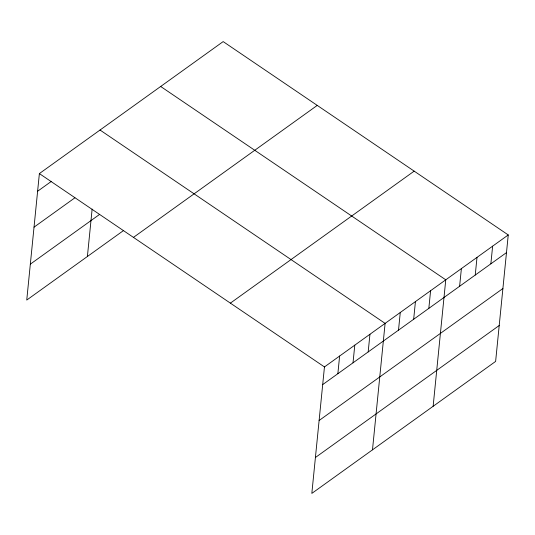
<?xml version="1.0" encoding="UTF-8"?>
<svg xmlns="http://www.w3.org/2000/svg" width="535" height="535" viewBox="0 0 535 535"><rect width="100%" height="100%" fill="white"/><g stroke="black" fill="none" stroke-linecap="round" stroke-linejoin="round"><path stroke-width="0.8" d="M508.25 234.945L324.457 366.936L311.831 493.404L495.624 361.413L508.25 234.945L223.169 41.596L39.376 173.587L26.75 300.055L123.659 230.458M87.399 256.499L92.134 209.085M337.859 373.711L339.618 356.042M353.02 362.824L354.785 345.155M368.18 351.936L369.946 334.268M372.487 449.841L385.106 323.381L100.025 130.032M398.508 330.155L400.274 312.487M413.669 319.268L415.434 301.6M428.836 308.374L430.595 290.712M433.136 406.286L445.762 279.818L160.674 86.476M459.618 286.272L461.384 268.603M475.24 275.05L477.006 257.382M490.862 263.829L492.628 246.167M37.611 191.256L51.454 181.311M34.026 227.161L74.9 197.803M30.334 264.15L99.557 214.441M133.449 237.393L317.242 105.402M230.378 303.131L414.17 171.14M322.692 384.598L506.484 252.614M319.107 420.503L502.9 288.519M315.416 457.499L499.208 325.507M39.376 173.587L324.457 366.936"/></g></svg>
